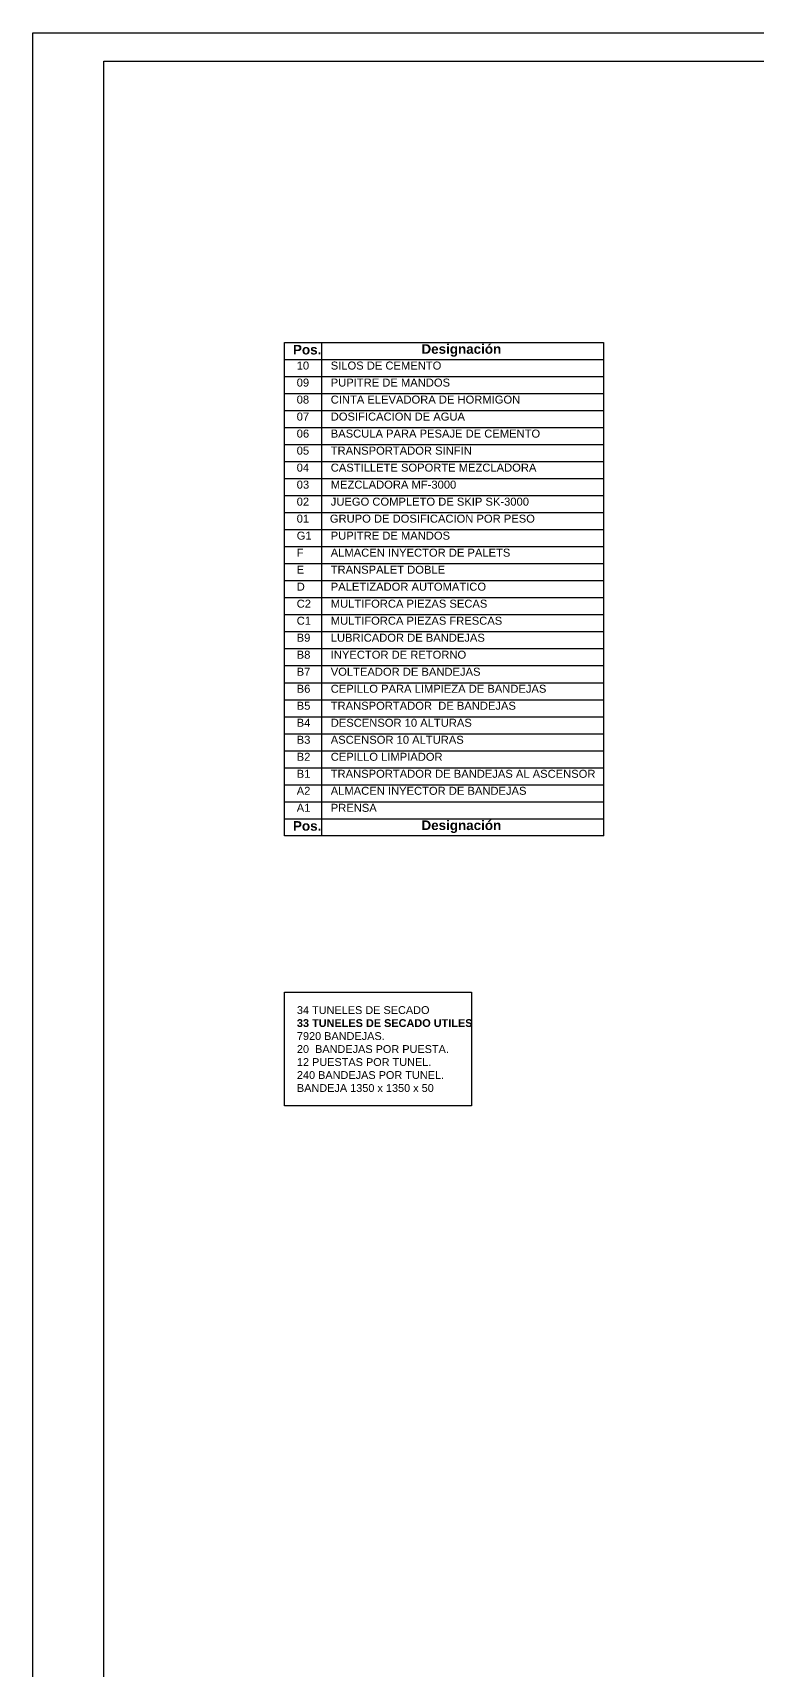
# Model space of a CAD drawing. Extents: x -115306 to 97263, y 46189 to 262006.
# Drawn here: x -65931 to -40392, y 76851 to 134615 of the extents above; entities that cross this region are included whole.
import ezdxf

# ---------------------------------------------------------------- set-up
doc = ezdxf.new("R2010")
doc.units = 0
doc.header["$LTSCALE"] = 508
doc.layers.add('INSTALACION_NUEVA', color=7, linetype='CONTINUOUS')
doc.styles.add('ARIAL', font='arial.ttf')
doc.styles.add('ARIAL-B', font='arialbd.ttf')

msp = doc.modelspace()

# ---------------------------------------------------------------- linework, layer by layer
at = {"layer": 'INSTALACION_NUEVA', "linetype": 'Continuous'}
for p, q in [((-65931, 50515), (-65931, 134615)), ((-65931, 134615), (52969, 134615)), ((-63431, 133615), (51969, 133615)), ((-63431, 51515), (-63431, 133615)), ((-57053.04, 106288.95), (-57053.04, 123688.75)), ((-55739.04, 106888.75), (-55739.04, 123688.75)), ((-45804.74, 106288.95), (-45804.74, 123688.75)), ((-55739.04, 106288.95), (-55739.04, 106890.65)), ((-45804.74, 106288.95), (-57053.04, 106288.95))]:
    msp.add_line(p, q, dxfattribs=at)
at = {"layer": 'INSTALACION_NUEVA', "color": 4, "linetype": 'Continuous'}
for p, q in [((-57053.04, 123688.75), (-45811.04, 123688.75)), ((-57046.74, 123088.75), (-45804.74, 123088.75)), ((-57046.74, 122488.75), (-45804.74, 122488.75)), ((-57046.74, 121888.75), (-45804.74, 121888.75)), ((-57046.74, 121288.75), (-45804.74, 121288.75)), ((-57046.74, 120688.75), (-45804.74, 120688.75)), ((-57046.74, 120088.75), (-45804.74, 120088.75)), ((-57046.74, 119488.75), (-45804.74, 119488.75)), ((-57046.74, 118888.75), (-45804.74, 118888.75)), ((-57046.74, 118288.75), (-45804.74, 118288.75)), ((-57046.74, 117688.75), (-45804.74, 117688.75)), ((-57046.74, 117088.75), (-45804.74, 117088.75)), ((-57046.74, 116488.75), (-45804.74, 116488.75)), ((-57046.74, 115888.75), (-45804.74, 115888.75)), ((-57046.74, 115288.75), (-45804.74, 115288.75)), ((-57046.74, 114688.75), (-45804.74, 114688.75)), ((-57046.74, 114088.75), (-45804.74, 114088.75)), ((-57046.74, 113488.75), (-45804.74, 113488.75)), ((-57046.74, 112888.75), (-45804.74, 112888.75)), ((-57046.74, 112288.75), (-45804.74, 112288.75)), ((-57046.74, 111688.75), (-45804.74, 111688.75)), ((-57046.74, 111088.75), (-45804.74, 111088.75)), ((-57046.74, 110488.75), (-45804.74, 110488.75)), ((-57046.74, 109888.75), (-45804.74, 109888.75)), ((-57046.74, 109288.75), (-45804.74, 109288.75)), ((-57046.74, 108688.75), (-45804.74, 108688.75)), ((-57046.74, 108088.75), (-45804.74, 108088.75)), ((-57046.74, 107488.75), (-45804.74, 107488.75)), ((-57046.74, 106890.65), (-45804.74, 106888.75))]:
    msp.add_line(p, q, dxfattribs=at)
at = {"layer": 'INSTALACION_NUEVA', "linetype": 'Continuous'}
msp.add_lwpolyline([(-57053.04, 100773.75), (-50461.04, 100773.75), (-50461.04, 96763.75), (-57053.04, 96763.75)], close=True, dxfattribs=at)

# ---------------------------------------------------------------- texts
at = {"layer": 'INSTALACION_NUEVA', "color": 7, "char_height": 338.64, "width": 2573.2, "attachment_point": 2, "style": 'ARIAL-B'}
for insert in [(-50822.04, 123628.65), (-50822.04, 106828.85)]:
    msp.add_mtext('Designación', dxfattribs=dict(at, insert=insert))
at = {"layer": 'INSTALACION_NUEVA', "char_height": 338.64, "width": 951.7, "attachment_point": 1, "style": 'ARIAL-B'}
for insert in [(-56757.74, 123604.95), (-56757.74, 106805.15)]:
    msp.add_mtext('Pos.', dxfattribs=dict(at, insert=insert))
at = {"layer": 'INSTALACION_NUEVA', "attachment_point": 1, "style": 'ARIAL'}
for s, insert, char_height in [('10', (-56626.54, 123015.75), 282.222), ('SILOS DE CEMENTO', (-55426.54, 123015.75), 282.2224), ('09', (-56626.54, 122415.75), 282.222), ('PUPITRE DE MANDOS', (-55426.54, 122415.75), 282.2224), ('08', (-56626.54, 121815.75), 282.222), ('CINTA ELEVADORA DE HORMIGON', (-55426.54, 121815.75), 282.2224), ('07', (-56626.54, 121215.75), 282.222), ('DOSIFICACION DE AGUA', (-55426.54, 121215.75), 282.2224), ('06', (-56626.54, 120615.75), 282.222), ('BASCULA PARA PESAJE DE CEMENTO', (-55426.54, 120615.75), 282.2224), ('05', (-56626.54, 120015.75), 282.222), ('TRANSPORTADOR SINFIN', (-55426.54, 120015.75), 282.2224), ('04', (-56626.54, 119415.75), 282.222), ('CASTILLETE SOPORTE MEZCLADORA', (-55426.54, 119415.75), 282.2224), ('03', (-56626.54, 118815.75), 282.222), ('MEZCLADORA MF-3000', (-55426.54, 118815.75), 282.2224), ('02', (-56626.54, 118215.75), 282.222), ('JUEGO COMPLETO DE SKIP SK-3000', (-55426.54, 118215.75), 282.2224), ('01', (-56626.54, 117615.75), 282.222), ('GRUPO DE DOSIFICACION POR PESO', (-55457.94, 117615.75), 282.2224), ('G1', (-56626.54, 117015.75), 282.222), ('PUPITRE DE MANDOS', (-55426.54, 117015.75), 282.2224), ('F', (-56626.54, 116415.75), 282.22), ('ALMACEN INYECTOR DE PALETS', (-55426.54, 116415.75), 282.2224), ('E', (-56626.54, 115815.75), 282.22), ('TRANSPALET DOBLE', (-55426.54, 115815.75), 282.2224), ('D', (-56626.54, 115215.75), 282.22), ('PALETIZADOR AUTOMATICO', (-55426.54, 115215.75), 282.2224), ('C2', (-56626.54, 114615.75), 282.222), ('MULTIFORCA PIEZAS SECAS', (-55426.54, 114615.75), 282.2224), ('C1', (-56626.54, 114015.75), 282.222), ('MULTIFORCA PIEZAS FRESCAS', (-55426.54, 114015.75), 282.2224), ('B9', (-56626.54, 113415.75), 282.222), ('LUBRICADOR DE BANDEJAS', (-55426.54, 113415.75), 282.2224), ('B8', (-56626.54, 112815.75), 282.222), ('INYECTOR DE RETORNO', (-55426.54, 112815.75), 282.2224), ('B7', (-56626.54, 112215.75), 282.222), ('VOLTEADOR DE BANDEJAS', (-55426.54, 112215.75), 282.2224), ('B6', (-56626.54, 111615.75), 282.222), ('CEPILLO PARA LIMPIEZA DE BANDEJAS', (-55426.54, 111615.75), 282.2224), ('B5', (-56626.54, 111015.75), 282.222), ('TRANSPORTADOR  DE BANDEJAS', (-55426.54, 111015.75), 282.2224), ('B4', (-56626.54, 110415.75), 282.222), ('DESCENSOR 10 ALTURAS', (-55426.54, 110415.75), 282.2224), ('B3', (-56626.54, 109815.75), 282.222), ('ASCENSOR 10 ALTURAS', (-55426.54, 109815.75), 282.2224), ('B2', (-56626.54, 109215.75), 282.222), ('CEPILLO LIMPIADOR', (-55426.54, 109215.75), 282.2224), ('B1', (-56626.54, 108615.75), 282.222), ('TRANSPORTADOR DE BANDEJAS AL ASCENSOR', (-55426.54, 108615.75), 282.2224), ('A2', (-56626.54, 108015.75), 282.222), ('ALMACEN INYECTOR DE BANDEJAS', (-55426.54, 108015.75), 282.2224), ('A1', (-56626.54, 107415.75), 282.222), ('PRENSA', (-55426.54, 107415.75), 282.222), ('34 TUNELES DE SECADO\\P{\\fArial|b1|i0|c0|p0;\\l33 TUNELES DE SECADO UTILES}\\P7920 BANDEJAS.\\P20  BANDEJAS POR PUESTA.\\P12 PUESTAS POR TUNEL.\\P240 BANDEJAS POR TUNEL.\\PBANDEJA 1350 x 1350 x 50 ', (-56619, 100276.92), 274.94)]:
    msp.add_mtext(s, dxfattribs=dict(at, insert=insert, char_height=char_height))

doc.saveas('drawing.dxf')
